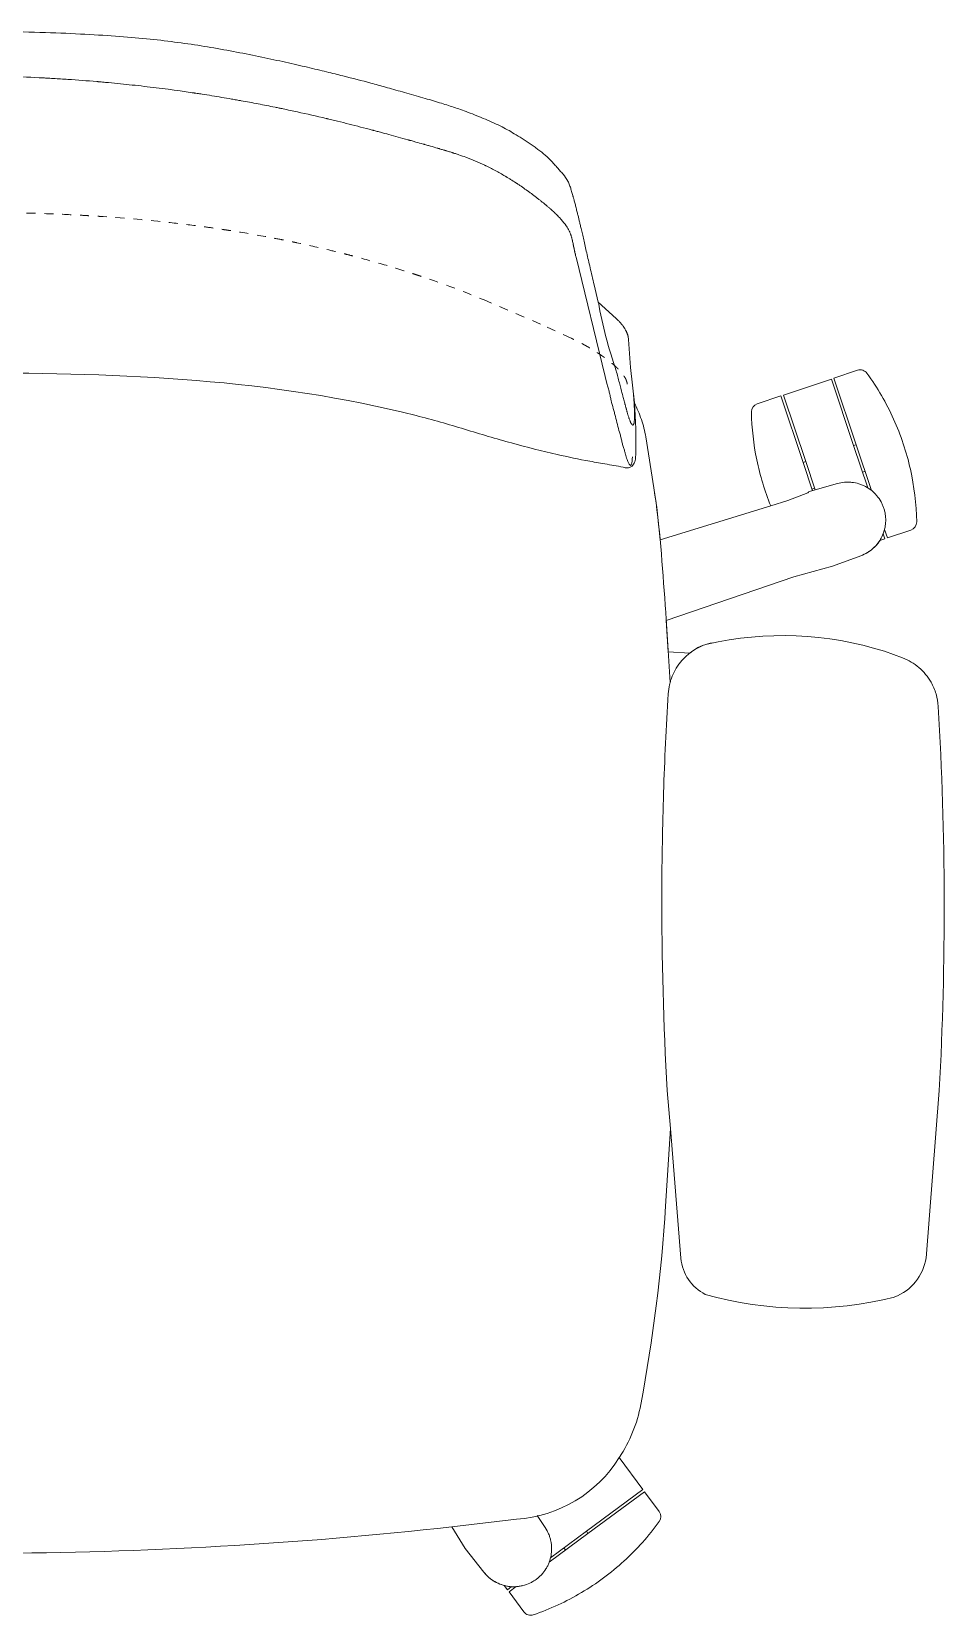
# Model space of a CAD drawing. Header units: inches. Extents: x 29752 to 31446, y 4278 to 5722.
# Drawn here: x 31317.39 to 31330.19, y 4872.55 to 4894.75 of the extents above; entities that cross this region are included whole.
import ezdxf

# ---------------------------------------------------------------- set-up
doc = ezdxf.new("R2010")
doc.units = ezdxf.units.IN
doc.header["$MEASUREMENT"] = 0
doc.linetypes.add('Dash', pattern=[0.25, 0.125, -0.125])
for name, color, linetype, lineweight in [('A-DETL-GENF', 92, 'Continuous', 9), ('A-DETL-GENF-HDLN', 1, 'Dash', 9), ('I-FURN', 30, 'Continuous', 9)]:
    doc.layers.add(name, color=color, linetype=linetype, lineweight=lineweight)

# ---------------------------------------------------------------- blocks, each defined once
blk = doc.blocks.new('Seating-Work_Chair-Teknion-NARM_Around-R2015 - Task Chair_ 4D Arms-6226197-FIRST FLOOR POWER _ SIGNAL')
at = {"layer": 'A-DETL-GENF'}
for p, q in [((-7.399, 10.657), (-7.606, 10.936)), ((-7.5, 10.582), (-7.399, 10.657)), ((-7.375, 10.625), (-7.433, 10.582)), ((-7.332, 10.566), (-7.375, 10.625)), ((-7.961, 10.24), (-8.506, 9.837)), ((-6.785, 10.048), (-7.045, 10.379)), ((-7.981, 10.177), (-8.483, 9.805)), ((-8.167, 10.04), (-8.19, 10.071)), ((-6.598, 9.744), (-6.785, 10.048)), ((-9.298, 9.251), (-8.506, 9.837)), ((-8.483, 9.805), (-9.274, 9.22)), ((-8.506, 9.837), (-8.483, 9.805)), ((-7.794, 9.587), (-7.906, 9.754)), ((-7.504, 9.638), (-6.598, 9.744)), ((-9.504, 9.531), (-9.298, 9.251)), ((-9.274, 9.22), (-8.944, 8.774)), ((-13.248, 5.975), (-13.433, 3.626)), ((-9.661, 4.16), (-9.809, 5.979)), ((-9.594, 5.246), (-9.661, 4.16)), ((-9.617, 3.626), (-9.661, 4.16)), ((-9.657, -2.091), (-9.591, -3.138)), ((-12.919, -2.439), (-12.663, -2.531)), ((-9.935, -2.506), (-9.63, -2.523)), ((-9.63, -2.523), (-9.603, -2.962)), ((-9.603, -2.962), (-11.393, -3.574)), ((-9.591, -3.138), (-9.589, -3.165)), ((-11.937, -3.725), (-12.333, -3.87)), ((-11.393, -3.574), (-11.937, -3.725)), ((-12.706, -4.121), (-13.035, -4.231)), ((-12.666, -4.24), (-12.706, -4.121)), ((-12.599, -4.085), (-12.668, -4.108)), ((-12.668, -4.108), (-12.646, -4.176)), ((-11.069, -4.569), (-9.519, -4.091)), ((-11.309, -4.643), (-11.59, -4.752)), ((-11.309, -4.643), (-11.069, -4.569)), ((-12.484, -4.784), (-12.268, -5.427)), ((-12.429, -4.823), (-12.231, -5.415)), ((-11.629, -4.775), (-12.004, -4.882)), ((-11.559, -5.19), (-11.692, -4.793)), ((-11.647, -4.804), (-11.684, -4.817)), ((-11.654, -4.782), (-11.522, -5.177)), ((-11.629, -4.775), (-11.598, -4.766)), ((-11.59, -4.752), (-11.598, -4.76)), ((-11.598, -4.76), (-11.598, -4.766)), ((-9.43, -4.821), (-9.316, -5.536)), ((-12.356, -5.041), (-12.393, -5.054)), ((-11.559, -5.19), (-11.522, -5.177)), ((-11.247, -6.123), (-11.559, -5.19)), ((-11.522, -5.177), (-11.209, -6.111)), ((-9.177, -5.317), (-9.178, -5.352)), ((-12.268, -5.427), (-12.231, -5.415)), ((-11.956, -6.361), (-12.268, -5.427)), ((-12.231, -5.415), (-11.919, -6.348)), ((-9.178, -5.352), (-9.177, -5.65)), ((-9.177, -5.65), (-9.163, -5.93)), ((-9.156, -6.012), (-9.163, -5.93)), ((-11.919, -6.348), (-11.247, -6.123)), ((-11.209, -6.111), (-10.88, -6)), ((-9.157, -6.012), (-9.104, -6.508)), ((-12.286, -6.471), (-11.956, -6.361)), ((-8.749, -6.381), (-8.772, -6.285)), ((-8.748, -6.384), (-8.338, -8.056)), ((-9.104, -6.508), (-9.075, -6.901)), ((-8.9, -7.197), (-8.651, -7.425)), ((-8.651, -7.425), (-8.591, -7.669))]:
    blk.add_line(p, q, dxfattribs=at)
for centre, radius, start, end in [((-7.701, 10.866), 0.118, 36.508, 108.9497), ((-7.467, 10.08), 0.504, 86.2328, 93.7672), ((-7.464, 10.051), 0.532, 38.1191, 75.6551), ((0.117, -50.691), 60.807, 84.06081, 96.34055), ((-9.409, 9.601), 0.118, 144.0663, 216.508), ((-7.38, 7.8), 1.842, 93.8416, 148.084), ((-7.253, 7.653), 2.029, 146.4529, 169.292), ((12.757, 3.869), 22.393, 169.292, 176.4751), ((-11.546, 1.527), 5.151, 74.2825, 104.1396), ((-12.556, 5.867), 0.7, 110.8294, 171.1706), ((-10.431, 5.928), 0.623, 4.6583, 63.3417), ((-11.237, 1.974), 4.725, 252.4369, 282.9484), ((-10.302, -2.089), 0.556, 282.9484, 311.3514), ((-12.15, -4.369), 0.532, 110.1191, 147.6694), ((-12.009, -4.415), 0.68, 159.4594, 165.077), ((0.379, -3.257), 9.933, 184.8141, 189.0564), ((-12.998, -4.343), 0.118, 108.508, 180.9497), ((-10.917, -5.888), 0.118, 288.508, 0.9497), ((-12.323, -6.359), 0.118, 216.0663, 288.508), ((-14.716, -8.494), 6.158, 9.9945, 19.2562)]:
    blk.add_arc(centre, radius, start, end, dxfattribs=at)
for points in [[(-7.739, 10.978), (-7.977, 10.895), (-8.425, 10.688), (-9.029, 10.242), (-9.357, 9.874), (-9.505, 9.67)], [(-13.433, 3.626), (-13.481, 2.728), (-13.527, 0.933), (-13.471, -0.861), (-13.418, -1.757)], [(-9.589, -3.165), (-9.589, -3.169), (-9.589, -3.172), (-9.589, -3.176)], [(-9.589, -3.176), (-9.549, -3.726), (-9.516, -4.278), (-9.43, -4.821)], [(-13.116, -4.345), (-13.111, -4.597), (-13.053, -5.087), (-12.815, -5.799), (-12.566, -6.225), (-12.419, -6.429)], [(-10.799, -5.886), (-10.803, -5.658), (-10.853, -5.21), (-10.984, -4.78), (-11.069, -4.569)], [(-9.316, -5.536), (-9.302, -5.619), (-9.261, -5.782), (-9.195, -5.936), (-9.157, -6.012)]]:
    blk.add_open_spline(points, degree=3, dxfattribs=at)
for points, knots in [([(-7.906, 9.754), (-7.925, 9.783), (-7.941, 9.813), (-7.961, 9.859), (-7.967, 9.875), (-7.977, 9.908), (-7.981, 9.925), (-7.992, 9.975), (-7.996, 10.008), (-7.996, 10.059), (-7.996, 10.076), (-7.993, 10.11), (-7.991, 10.127), (-7.982, 10.178), (-7.973, 10.21), (-7.955, 10.258), (-7.948, 10.274), (-7.933, 10.304), (-7.924, 10.319), (-7.897, 10.362), (-7.877, 10.389), (-7.842, 10.427), (-7.829, 10.439), (-7.804, 10.461), (-7.791, 10.472), (-7.763, 10.492), (-7.749, 10.501), (-7.72, 10.518), (-7.704, 10.526), (-7.658, 10.548), (-7.626, 10.559), (-7.577, 10.571), (-7.56, 10.575), (-7.526, 10.58), (-7.509, 10.582), (-7.458, 10.584), (-7.424, 10.583), (-7.374, 10.576), (-7.357, 10.572), (-7.324, 10.564), (-7.307, 10.56), (-7.259, 10.543), (-7.228, 10.529), (-7.184, 10.504), (-7.169, 10.494), (-7.142, 10.475), (-7.128, 10.464), (-7.09, 10.431), (-7.067, 10.407), (-7.045, 10.38)], [0, 0, 0, 0, 0.00257976, 0.00257976, 0.00386963, 0.00386963, 0.00515951, 0.00515951, 0.00773927, 0.00773927, 0.00902915, 0.00902915, 0.01031902, 0.01031902, 0.01289878, 0.01289878, 0.01418866, 0.01418866, 0.01547854, 0.01547854, 0.01805829, 0.01805829, 0.01934817, 0.01934817, 0.02063805, 0.02063805, 0.02192793, 0.02192793, 0.0232178, 0.0232178, 0.02579756, 0.02579756, 0.02708744, 0.02708744, 0.02837732, 0.02837732, 0.03095707, 0.03095707, 0.03224695, 0.03224695, 0.03353683, 0.03353683, 0.03611658, 0.03611658, 0.03740646, 0.03740646, 0.03869634, 0.03869634, 0.0412761, 0.0412761, 0.0412761, 0.0412761]), ([(-9.631, -1.936), (-9.602, -1.473), (-9.581, -1.01), (-9.551, -0.083), (-9.543, 0.381), (-9.539, 1.772), (-9.565, 2.7), (-9.617, 3.626)], [0.0063516, 0.0063516, 0.0063516, 0.0063516, 0.2532771, 0.2532771, 0.5002027, 0.5002027, 0.9940538, 0.9940538, 0.9940538, 0.9940538]), ([(-13.418, -1.757), (-13.414, -1.817), (-13.394, -1.934), (-13.312, -2.128), (-13.158, -2.314), (-13.004, -2.406), (-12.919, -2.439)], [0, 0, 0, 0, 0.2, 0.4, 0.7, 1, 1, 1, 1]), ([(-10.248, -2.65), (-10.207, -2.642), (-10.166, -2.63), (-10.088, -2.599), (-10.05, -2.581), (-9.995, -2.548), (-9.977, -2.537), (-9.942, -2.512), (-9.926, -2.5), (-9.877, -2.459), (-9.847, -2.43), (-9.806, -2.381), (-9.792, -2.365), (-9.767, -2.331), (-9.756, -2.313), (-9.723, -2.259), (-9.704, -2.222), (-9.679, -2.163), (-9.672, -2.143), (-9.659, -2.102), (-9.654, -2.082), (-9.64, -2.02), (-9.634, -1.978), (-9.631, -1.936)], [0, 0, 0, 0, 0.00320621, 0.00320621, 0.00641241, 0.00641241, 0.00801552, 0.00801552, 0.00961862, 0.00961862, 0.01282483, 0.01282483, 0.01442793, 0.01442793, 0.01603103, 0.01603103, 0.01923724, 0.01923724, 0.02084034, 0.02084034, 0.02244345, 0.02244345, 0.02564965, 0.02564965, 0.02564965, 0.02564965]), ([(-12.004, -4.882), (-12.037, -4.891), (-12.07, -4.897), (-12.121, -4.902), (-12.138, -4.902), (-12.172, -4.902), (-12.189, -4.901), (-12.24, -4.895), (-12.273, -4.889), (-12.322, -4.874), (-12.338, -4.868), (-12.37, -4.855), (-12.385, -4.847), (-12.43, -4.823), (-12.458, -4.805), (-12.498, -4.772), (-12.511, -4.761), (-12.535, -4.737), (-12.547, -4.725), (-12.579, -4.686), (-12.599, -4.658), (-12.624, -4.613), (-12.631, -4.597), (-12.645, -4.566), (-12.651, -4.55), (-12.661, -4.518), (-12.666, -4.502), (-12.673, -4.468), (-12.676, -4.452), (-12.682, -4.401), (-12.683, -4.367), (-12.679, -4.316), (-12.677, -4.299), (-12.672, -4.265), (-12.668, -4.249), (-12.655, -4.199), (-12.643, -4.168), (-12.621, -4.122), (-12.613, -4.107), (-12.595, -4.077), (-12.585, -4.063), (-12.555, -4.023), (-12.532, -3.998), (-12.494, -3.963), (-12.48, -3.952), (-12.453, -3.932), (-12.439, -3.923), (-12.396, -3.897), (-12.365, -3.882), (-12.333, -3.87)], [0, 0, 0, 0, 0.00257976, 0.00257976, 0.00386963, 0.00386963, 0.00515951, 0.00515951, 0.00773927, 0.00773927, 0.00902915, 0.00902915, 0.01031902, 0.01031902, 0.01289878, 0.01289878, 0.01418866, 0.01418866, 0.01547854, 0.01547854, 0.01805829, 0.01805829, 0.01934817, 0.01934817, 0.02063805, 0.02063805, 0.02192793, 0.02192793, 0.0232178, 0.0232178, 0.02579756, 0.02579756, 0.02708744, 0.02708744, 0.02837732, 0.02837732, 0.03095707, 0.03095707, 0.03224695, 0.03224695, 0.03353683, 0.03353683, 0.03611658, 0.03611658, 0.03740646, 0.03740646, 0.03869634, 0.03869634, 0.0412761, 0.0412761, 0.0412761, 0.0412761]), ([(-9.029, -5.104), (-9.046, -5.1), (-9.068, -5.101), (-9.118, -5.117), (-9.136, -5.138), (-9.158, -5.173), (-9.162, -5.188), (-9.174, -5.236), (-9.176, -5.27), (-9.177, -5.317)], [0, 0, 0, 0, 0.196897, 0.196897, 0.527255, 0.527255, 0.95555, 0.95555, 1.969177, 1.969177, 1.969177, 1.969177]), ([(-6.776, -5.644), (-6.997, -5.575), (-7.221, -5.509), (-7.652, -5.391), (-7.862, -5.338), (-8.224, -5.255), (-8.377, -5.224), (-8.612, -5.18), (-8.693, -5.166), (-8.859, -5.138), (-8.945, -5.123), (-9.029, -5.104)], [0, 0, 0, 0, 0.694227, 0.694227, 1.409827, 1.409827, 1.906532, 1.906532, 2.160196, 2.160196, 2.418857, 2.418857, 2.418857, 2.418857]), ([(-8.772, -6.285), (-8.774, -6.275), (-8.777, -6.265), (-8.783, -6.244), (-8.786, -6.234), (-8.792, -6.213), (-8.794, -6.203), (-8.8, -6.183), (-8.802, -6.173), (-8.807, -6.154), (-8.809, -6.144), (-8.814, -6.124), (-8.816, -6.114), (-8.822, -6.085), (-8.826, -6.066), (-8.84, -6.009), (-8.856, -5.952), (-8.871, -5.896), (-8.881, -5.858), (-8.886, -5.84), (-8.9, -5.784), (-8.909, -5.747), (-8.928, -5.674), (-8.938, -5.637), (-8.954, -5.583), (-8.959, -5.565), (-8.966, -5.538), (-8.968, -5.529), (-8.972, -5.512), (-8.974, -5.503), (-8.979, -5.476), (-8.983, -5.459), (-8.993, -5.423), (-9, -5.405), (-9.008, -5.379), (-9.011, -5.371), (-9.016, -5.354), (-9.018, -5.346), (-9.024, -5.322), (-9.027, -5.308), (-9.037, -5.266), (-9.046, -5.242), (-9.058, -5.211), (-9.062, -5.202), (-9.069, -5.185), (-9.073, -5.178), (-9.082, -5.158), (-9.088, -5.149), (-9.103, -5.132), (-9.111, -5.136), (-9.123, -5.174), (-9.127, -5.208), (-9.128, -5.256)], [0, 0, 0, 0, 0.015625, 0.015625, 0.03125, 0.03125, 0.046875, 0.046875, 0.0625, 0.0625, 0.078125, 0.078125, 0.09375, 0.09375, 0.125, 0.125, 0.1875, 0.21875, 0.21875, 0.25, 0.25, 0.3125, 0.3125, 0.375, 0.375, 0.40625, 0.40625, 0.421875, 0.421875, 0.4375, 0.4375, 0.46875, 0.46875, 0.5, 0.5, 0.515625, 0.515625, 0.53125, 0.53125, 0.5625, 0.5625, 0.625, 0.625, 0.65625, 0.65625, 0.6875, 0.6875, 0.75, 0.75, 0.875, 0.875, 1, 1, 1, 1]), ([(-9.145, -6.124), (-9.146, -6.1), (-9.148, -6.077), (-9.15, -6.046), (-9.151, -6.036), (-9.152, -6.022), (-9.152, -6.015), (-9.153, -6.007), (-9.153, -6.004), (-9.153, -6.002), (-9.153, -6.001), (-9.153, -6), (-9.153, -6), (-9.154, -5.982), (-9.155, -5.965), (-9.156, -5.941), (-9.157, -5.93), (-9.157, -5.917), (-9.157, -5.911), (-9.157, -5.908), (-9.157, -5.907), (-9.157, -5.906), (-9.158, -5.877), (-9.159, -5.853), (-9.159, -5.822), (-9.159, -5.812), (-9.158, -5.798), (-9.158, -5.792), (-9.158, -5.785), (-9.157, -5.782), (-9.157, -5.78), (-9.157, -5.779), (-9.157, -5.779), (-9.157, -5.778), (-9.157, -5.778), (-9.156, -5.762), (-9.155, -5.749), (-9.152, -5.733), (-9.151, -5.728), (-9.149, -5.722), (-9.149, -5.72), (-9.148, -5.717), (-9.147, -5.716), (-9.147, -5.714), (-9.147, -5.714), (-9.147, -5.713), (-9.146, -5.713), (-9.146, -5.713), (-9.146, -5.713), (-9.145, -5.71), (-9.144, -5.708), (-9.141, -5.705), (-9.141, -5.704), (-9.139, -5.703), (-9.139, -5.703), (-9.138, -5.703), (-9.138, -5.702), (-9.137, -5.702), (-9.137, -5.702), (-9.137, -5.702), (-9.136, -5.702), (-9.134, -5.702), (-9.131, -5.703), (-9.129, -5.703), (-9.128, -5.705), (-9.127, -5.705), (-9.126, -5.706), (-9.126, -5.706), (-9.126, -5.706), (-9.126, -5.706), (-9.122, -5.71), (-9.117, -5.716), (-9.11, -5.729), (-9.107, -5.734), (-9.103, -5.742), (-9.101, -5.746), (-9.099, -5.752), (-9.098, -5.755), (-9.097, -5.756), (-9.097, -5.757), (-9.097, -5.757), (-9.097, -5.757), (-9.097, -5.757), (-9.097, -5.757), (-9.097, -5.757), (-9.094, -5.765), (-9.09, -5.773), (-9.085, -5.787), (-9.083, -5.794), (-9.08, -5.802), (-9.079, -5.807), (-9.078, -5.809), (-9.077, -5.81), (-9.077, -5.811), (-9.077, -5.811), (-9.077, -5.811), (-9.077, -5.811), (-9.077, -5.811), (-9.073, -5.823), (-9.069, -5.836), (-9.063, -5.856), (-9.06, -5.867), (-9.056, -5.88), (-9.054, -5.887), (-9.053, -5.89), (-9.053, -5.892), (-9.053, -5.893), (-9.052, -5.893), (-9.052, -5.894), (-9.052, -5.894), (-9.052, -5.894), (-9.051, -5.9), (-9.048, -5.908), (-9.045, -5.921), (-9.043, -5.926), (-9.041, -5.934), (-9.04, -5.938), (-9.039, -5.943), (-9.038, -5.945), (-9.038, -5.946), (-9.038, -5.947), (-9.038, -5.947), (-9.038, -5.948), (-9.038, -5.948), (-9.038, -5.948), (-9.036, -5.953), (-9.034, -5.96), (-9.032, -5.969), (-9.031, -5.972), (-9.031, -5.975), (-9.03, -5.976), (-9.029, -5.982), (-9.027, -5.99), (-9.024, -5.999), (-9.023, -6.004), (-9.022, -6.006), (-9.022, -6.007), (-9.022, -6.007), (-9.022, -6.008), (-9.022, -6.008), (-9.016, -6.03), (-9.01, -6.052), (-9.002, -6.085), (-8.999, -6.096), (-8.994, -6.113), (-8.992, -6.121), (-8.99, -6.131), (-8.988, -6.136), (-8.988, -6.139), (-8.987, -6.14), (-8.987, -6.14), (-8.987, -6.141), (-8.987, -6.141), (-8.987, -6.141), (-8.974, -6.191), (-8.96, -6.243), (-8.932, -6.35), (-8.917, -6.406), (-8.902, -6.463)], [0, 0, 0, 0, 0.03125, 0.03125, 0.046875, 0.046875, 0.054687, 0.058594, 0.060547, 0.061523, 0.062012, 0.062012, 0.0625, 0.0625, 0.09375, 0.09375, 0.109375, 0.117187, 0.121094, 0.123047, 0.123047, 0.125, 0.125, 0.1875, 0.1875, 0.21875, 0.21875, 0.234375, 0.242187, 0.246094, 0.248047, 0.249023, 0.249512, 0.249512, 0.25, 0.25, 0.3125, 0.3125, 0.34375, 0.34375, 0.359375, 0.359375, 0.367188, 0.371094, 0.373047, 0.374023, 0.374512, 0.374512, 0.375, 0.375, 0.40625, 0.40625, 0.421875, 0.421875, 0.429688, 0.433594, 0.435547, 0.436523, 0.436523, 0.4375, 0.4375, 0.46875, 0.46875, 0.484375, 0.492188, 0.496094, 0.498047, 0.499023, 0.499023, 0.5, 0.5, 0.5625, 0.5625, 0.59375, 0.59375, 0.609375, 0.617188, 0.621094, 0.623047, 0.624023, 0.624512, 0.624756, 0.624878, 0.624878, 0.625, 0.625, 0.65625, 0.65625, 0.671875, 0.679688, 0.683594, 0.685547, 0.686523, 0.687012, 0.687256, 0.687378, 0.687378, 0.6875, 0.6875, 0.71875, 0.71875, 0.734375, 0.742188, 0.746094, 0.748047, 0.749023, 0.749512, 0.749756, 0.749878, 0.749878, 0.75, 0.75, 0.765625, 0.765625, 0.773438, 0.773438, 0.777344, 0.779297, 0.780273, 0.780762, 0.781006, 0.781128, 0.781189, 0.781189, 0.78125, 0.78125, 0.789063, 0.792969, 0.794922, 0.794922, 0.796875, 0.796875, 0.804688, 0.808594, 0.810547, 0.811523, 0.812012, 0.812256, 0.812256, 0.8125, 0.8125, 0.84375, 0.84375, 0.859375, 0.859375, 0.867188, 0.871094, 0.873047, 0.874023, 0.874512, 0.874756, 0.874878, 0.874878, 0.875, 0.875, 0.9375, 0.9375, 1, 1, 1, 1]), ([(0.117, -6.433), (-1.963, -6.433), (-4.081, -6.35), (-6.324, -5.777), (-6.551, -5.714), (-6.776, -5.644)], [0, 0, 0, 0, 6.243804, 6.243804, 6.950845, 6.950845, 6.950845, 6.950845]), ([(-9.075, -6.901), (-9.074, -6.911), (-9.072, -6.929), (-9.068, -6.947), (-9.065, -6.956), (-9.063, -6.965), (-9.059, -6.976), (-9.056, -6.986), (-9.052, -6.996), (-9.048, -7.006), (-9.044, -7.014), (-9.039, -7.024), (-9.032, -7.037), (-9.025, -7.049), (-9.018, -7.061), (-9.012, -7.069), (-9.006, -7.078), (-8.998, -7.09), (-8.989, -7.102), (-8.98, -7.114), (-8.97, -7.125), (-8.952, -7.145), (-8.929, -7.17), (-8.908, -7.19), (-8.9, -7.197)], [0, 0, 0, 0, 0.063492, 0.126984, 0.15873, 0.190476, 0.222222, 0.253968, 0.285714, 0.31746, 0.349206, 0.380952, 0.412698, 0.47619, 0.507937, 0.539683, 0.571429, 0.603175, 0.666667, 0.698413, 0.730159, 0.793651, 0.920635, 1, 1, 1, 1]), ([(-8.591, -7.669), (-8.572, -7.753), (-8.535, -7.91), (-8.487, -8.119), (-8.452, -8.274), (-8.427, -8.384), (-8.41, -8.458), (-8.396, -8.518), (-8.384, -8.566), (-8.374, -8.61), (-8.361, -8.66), (-8.347, -8.717), (-8.333, -8.774), (-8.321, -8.823), (-8.311, -8.857), (-8.306, -8.876), (-8.302, -8.89), (-8.297, -8.905), (-8.292, -8.924), (-8.282, -8.959), (-8.268, -9.008), (-8.249, -9.067), (-8.217, -9.14), (-8.17, -9.203), (-8.124, -9.256), (-8.098, -9.286), (-8.078, -9.308), (-8.058, -9.331), (-8.031, -9.361), (-7.984, -9.414), (-7.91, -9.486), (-7.823, -9.554), (-7.75, -9.606), (-7.695, -9.644), (-7.64, -9.682), (-7.564, -9.731), (-7.469, -9.788), (-7.375, -9.844), (-7.28, -9.895), (-7.159, -9.95), (-7.037, -10.002), (-6.914, -10.052), (-6.793, -10.098), (-6.694, -10.134), (-6.597, -10.167), (-6.5, -10.199), (-6.4, -10.229), (-6.282, -10.264), (-6.119, -10.312), (-5.941, -10.362), (-5.781, -10.407), (-5.665, -10.44), (-5.561, -10.469), (-5.361, -10.523), (-5.147, -10.579), (-4.847, -10.653), (-4.576, -10.718), (-4.269, -10.788), (-3.821, -10.885), (-3.215, -11.003), (-2.487, -11.107), (-1.766, -11.167), (-1.057, -11.201), (-0.643, -11.213), (-0.422, -11.218)], [0, 0, 0, 0, 0.015625, 0.03125, 0.046875, 0.054688, 0.0625, 0.070312, 0.078125, 0.085938, 0.09375, 0.101562, 0.109375, 0.117188, 0.121094, 0.123047, 0.125, 0.126953, 0.128906, 0.132812, 0.140625, 0.148438, 0.15625, 0.171875, 0.179688, 0.183594, 0.1875, 0.191406, 0.195312, 0.203125, 0.21875, 0.234375, 0.242188, 0.25, 0.257812, 0.265625, 0.28125, 0.296875, 0.3125, 0.328125, 0.34375, 0.359375, 0.375, 0.390625, 0.40625, 0.421875, 0.4375, 0.453125, 0.46875, 0.5, 0.515625, 0.53125, 0.546875, 0.5625, 0.625, 0.65625, 0.6875, 0.71875, 0.75, 0.8125, 0.875, 0.9375, 0.96875, 1, 1, 1, 1]), ([(-8.338, -8.056), (-8.336, -8.062), (-8.334, -8.073), (-8.331, -8.089), (-8.329, -8.096), (-8.328, -8.101), (-8.327, -8.104), (-8.324, -8.118), (-8.321, -8.132), (-8.318, -8.145), (-8.317, -8.151), (-8.316, -8.153), (-8.316, -8.154), (-8.316, -8.155), (-8.316, -8.155), (-8.316, -8.155), (-8.316, -8.156), (-8.316, -8.156), (-8.316, -8.156), (-8.314, -8.165), (-8.311, -8.177), (-8.308, -8.191), (-8.307, -8.197), (-8.306, -8.2), (-8.306, -8.202), (-8.306, -8.203), (-8.306, -8.203), (-8.305, -8.203), (-8.305, -8.203), (-8.305, -8.203), (-8.305, -8.203), (-8.305, -8.205), (-8.304, -8.21), (-8.302, -8.221), (-8.3, -8.228), (-8.298, -8.238), (-8.297, -8.244), (-8.297, -8.247), (-8.296, -8.248), (-8.296, -8.249), (-8.296, -8.249), (-8.296, -8.249), (-8.296, -8.249), (-8.296, -8.25), (-8.294, -8.259), (-8.292, -8.267), (-8.29, -8.278), (-8.289, -8.284), (-8.288, -8.289), (-8.287, -8.292), (-8.287, -8.293), (-8.287, -8.294), (-8.286, -8.294), (-8.286, -8.295), (-8.286, -8.295), (-8.286, -8.295), (-8.285, -8.303), (-8.283, -8.31), (-8.28, -8.321), (-8.278, -8.327), (-8.277, -8.333), (-8.276, -8.336), (-8.275, -8.337), (-8.275, -8.338), (-8.275, -8.338), (-8.275, -8.339), (-8.273, -8.346), (-8.271, -8.354), (-8.267, -8.364), (-8.265, -8.37), (-8.263, -8.376), (-8.262, -8.379), (-8.261, -8.38), (-8.261, -8.381), (-8.258, -8.389), (-8.255, -8.396), (-8.25, -8.407), (-8.248, -8.413), (-8.245, -8.419), (-8.243, -8.422), (-8.243, -8.423), (-8.242, -8.424), (-8.242, -8.425), (-8.235, -8.439), (-8.227, -8.453), (-8.214, -8.475), (-8.21, -8.482), (-8.202, -8.493), (-8.198, -8.499), (-8.194, -8.505), (-8.191, -8.508), (-8.19, -8.51), (-8.19, -8.511), (-8.189, -8.511), (-8.189, -8.512), (-8.179, -8.526), (-8.168, -8.54), (-8.149, -8.562), (-8.143, -8.57), (-8.133, -8.582), (-8.127, -8.588), (-8.121, -8.595), (-8.118, -8.598), (-8.116, -8.6), (-8.115, -8.601), (-8.115, -8.602), (-8.115, -8.602), (-8.115, -8.602), (-8.101, -8.616), (-8.087, -8.631), (-8.064, -8.654), (-8.056, -8.662), (-8.043, -8.674), (-8.037, -8.68), (-8.029, -8.687), (-8.025, -8.691), (-8.023, -8.693), (-8.022, -8.694), (-8.022, -8.694), (-8.022, -8.694), (-8.022, -8.694), (-8.006, -8.709), (-7.989, -8.724), (-7.962, -8.748), (-7.952, -8.756), (-7.937, -8.769), (-7.93, -8.775), (-7.92, -8.783), (-7.916, -8.787), (-7.913, -8.789), (-7.912, -8.79), (-7.912, -8.79), (-7.911, -8.791), (-7.891, -8.807), (-7.871, -8.824), (-7.839, -8.849), (-7.828, -8.858), (-7.811, -8.871), (-7.802, -8.878), (-7.792, -8.886), (-7.787, -8.89), (-7.785, -8.892), (-7.783, -8.893), (-7.783, -8.893), (-7.759, -8.912), (-7.736, -8.929), (-7.7, -8.955), (-7.688, -8.964), (-7.67, -8.977), (-7.661, -8.984), (-7.651, -8.991), (-7.646, -8.995), (-7.643, -8.997), (-7.642, -8.998), (-7.616, -9.016), (-7.592, -9.032), (-7.555, -9.058), (-7.537, -9.07), (-7.514, -9.085), (-7.503, -9.092), (-7.497, -9.096), (-7.495, -9.098), (-7.493, -9.099), (-7.493, -9.099), (-7.468, -9.115), (-7.443, -9.131), (-7.406, -9.154), (-7.387, -9.166), (-7.366, -9.179), (-7.355, -9.185), (-7.349, -9.189), (-7.346, -9.19), (-7.345, -9.191), (-7.344, -9.192), (-7.344, -9.192), (-7.298, -9.219), (-7.252, -9.245), (-7.181, -9.284), (-7.157, -9.296), (-7.12, -9.315), (-7.102, -9.324), (-7.08, -9.334), (-7.07, -9.34), (-7.064, -9.342), (-7.062, -9.343), (-7.06, -9.344), (-7.06, -9.344), (-7.059, -9.345), (-6.975, -9.385), (-6.886, -9.422), (-6.793, -9.456)], [0, 0, 0, 0, 0.015625, 0.023438, 0.027344, 0.027344, 0.03125, 0.03125, 0.046875, 0.054688, 0.058594, 0.060547, 0.061523, 0.062012, 0.062256, 0.062378, 0.062439, 0.062439, 0.0625, 0.0625, 0.078125, 0.085938, 0.089844, 0.091797, 0.092773, 0.093262, 0.093506, 0.093628, 0.093689, 0.093689, 0.09375, 0.09375, 0.109375, 0.109375, 0.117188, 0.121094, 0.123047, 0.124023, 0.124512, 0.124756, 0.124878, 0.124939, 0.124939, 0.125, 0.125, 0.140625, 0.140625, 0.148438, 0.152344, 0.154297, 0.155273, 0.155762, 0.156006, 0.156128, 0.156128, 0.15625, 0.15625, 0.171875, 0.171875, 0.179688, 0.183594, 0.185547, 0.186523, 0.187012, 0.187012, 0.1875, 0.1875, 0.203125, 0.203125, 0.210938, 0.214844, 0.216797, 0.216797, 0.21875, 0.21875, 0.234375, 0.234375, 0.242188, 0.246094, 0.248047, 0.249023, 0.249023, 0.25, 0.25, 0.28125, 0.28125, 0.296875, 0.296875, 0.304688, 0.308594, 0.310547, 0.311523, 0.312012, 0.312012, 0.3125, 0.3125, 0.34375, 0.34375, 0.359375, 0.359375, 0.367188, 0.371094, 0.373047, 0.374023, 0.374512, 0.374756, 0.374756, 0.375, 0.375, 0.40625, 0.40625, 0.421875, 0.421875, 0.429688, 0.433594, 0.435547, 0.436523, 0.437012, 0.437256, 0.437256, 0.4375, 0.4375, 0.46875, 0.46875, 0.484375, 0.484375, 0.492188, 0.496094, 0.498047, 0.499023, 0.499512, 0.499512, 0.5, 0.5, 0.53125, 0.53125, 0.546875, 0.546875, 0.554688, 0.558594, 0.560547, 0.561523, 0.561523, 0.5625, 0.5625, 0.59375, 0.59375, 0.609375, 0.609375, 0.617188, 0.621094, 0.623047, 0.623047, 0.625, 0.625, 0.65625, 0.65625, 0.671875, 0.679688, 0.683594, 0.685547, 0.686523, 0.686523, 0.6875, 0.6875, 0.71875, 0.71875, 0.734375, 0.742188, 0.746094, 0.748047, 0.749023, 0.749512, 0.749512, 0.75, 0.75, 0.8125, 0.8125, 0.84375, 0.84375, 0.859375, 0.867188, 0.871094, 0.873047, 0.874023, 0.874512, 0.874512, 0.875, 0.875, 1, 1, 1, 1]), ([(-6.793, -9.456), (-6.76, -9.469), (-6.727, -9.48), (-6.679, -9.497), (-6.655, -9.505), (-6.626, -9.514), (-6.611, -9.519), (-6.604, -9.521), (-6.6, -9.522), (-6.599, -9.523), (-6.598, -9.523), (-6.597, -9.523), (-6.581, -9.528), (-6.558, -9.536), (-6.528, -9.545), (-6.513, -9.549), (-6.505, -9.552), (-6.501, -9.553), (-6.499, -9.554), (-6.498, -9.554), (-6.498, -9.554), (-6.497, -9.554), (-6.483, -9.558), (-6.459, -9.565), (-6.429, -9.574), (-6.413, -9.579), (-6.405, -9.581), (-6.401, -9.582), (-6.399, -9.583), (-6.398, -9.583), (-6.397, -9.583), (-6.364, -9.593), (-6.314, -9.608), (-6.254, -9.625), (-6.223, -9.633), (-6.208, -9.638), (-6.201, -9.64), (-6.197, -9.641), (-6.195, -9.641), (-6.194, -9.642), (-6.193, -9.642), (-6.162, -9.651), (-6.129, -9.66), (-6.075, -9.675), (-6.048, -9.683), (-6.014, -9.692), (-5.997, -9.697), (-5.988, -9.699), (-5.984, -9.701), (-5.982, -9.701), (-5.981, -9.701), (-5.98, -9.702), (-5.98, -9.702), (-5.887, -9.728), (-5.799, -9.752), (-5.673, -9.786), (-5.633, -9.797), (-5.574, -9.813), (-5.545, -9.821), (-5.512, -9.83), (-5.495, -9.834), (-5.487, -9.836), (-5.483, -9.837), (-5.481, -9.838), (-5.48, -9.838), (-5.48, -9.838), (-5.479, -9.838), (-5.479, -9.838), (-5.371, -9.867), (-5.263, -9.895), (-5.102, -9.935), (-5.048, -9.949), (-4.967, -9.968), (-4.926, -9.978), (-4.879, -9.99), (-4.856, -9.995), (-4.844, -9.998), (-4.838, -9.999), (-4.835, -10), (-4.833, -10), (-4.833, -10.001), (-4.832, -10.001), (-4.832, -10.001), (-4.698, -10.033), (-4.564, -10.063), (-4.363, -10.107), (-4.296, -10.121), (-4.22, -10.137), (-4.207, -10.14), (-4.195, -10.142), (-4.189, -10.143), (-4.188, -10.144), (-4.186, -10.144), (-4.182, -10.145), (-4.159, -10.15), (-4.097, -10.162), (-4.038, -10.174), (-3.92, -10.198), (-3.84, -10.213), (-3.721, -10.235), (-3.676, -10.243), (-3.629, -10.252), (-3.622, -10.253), (-3.617, -10.254), (-3.614, -10.254), (-3.599, -10.257), (-3.565, -10.263), (-3.438, -10.285), (-3.323, -10.305), (-3.185, -10.327), (-3.116, -10.338), (-3.035, -10.35), (-2.995, -10.356), (-2.975, -10.359), (-2.965, -10.36), (-2.96, -10.361), (-2.957, -10.361), (-2.956, -10.362), (-2.955, -10.362), (-2.955, -10.362), (-2.729, -10.395), (-2.505, -10.425), (-2.17, -10.464), (-2.059, -10.476), (-1.892, -10.492), (-1.809, -10.5), (-1.712, -10.509), (-1.664, -10.514), (-1.64, -10.516), (-1.628, -10.517), (-1.622, -10.517), (-1.619, -10.518), (-1.617, -10.518), (-1.616, -10.518), (-1.616, -10.518), (-1.616, -10.518), (-1.481, -10.529), (-1.346, -10.54), (-1.144, -10.553), (-1.076, -10.557), (-0.975, -10.563), (-0.925, -10.566), (-0.866, -10.569), (-0.837, -10.571), (-0.822, -10.571), (-0.815, -10.572), (-0.811, -10.572), (-0.809, -10.572), (-0.808, -10.572), (-0.808, -10.572), (-0.497, -10.587), (-0.189, -10.595), (0.117, -10.595)], [0, 0, 0, 0, 0.03125, 0.03125, 0.046875, 0.054688, 0.058594, 0.060547, 0.061523, 0.062012, 0.062012, 0.0625, 0.0625, 0.078125, 0.085938, 0.089844, 0.091797, 0.092773, 0.093262, 0.093506, 0.093506, 0.09375, 0.09375, 0.109375, 0.117188, 0.121094, 0.123047, 0.124023, 0.124512, 0.124512, 0.125, 0.125, 0.15625, 0.171875, 0.179688, 0.183594, 0.185547, 0.186523, 0.187012, 0.187012, 0.1875, 0.1875, 0.21875, 0.21875, 0.234375, 0.242188, 0.246094, 0.248047, 0.249023, 0.249512, 0.249756, 0.249756, 0.25, 0.25, 0.3125, 0.3125, 0.34375, 0.34375, 0.359375, 0.367188, 0.371094, 0.373047, 0.374023, 0.374512, 0.374756, 0.374878, 0.374878, 0.375, 0.375, 0.4375, 0.4375, 0.46875, 0.46875, 0.484375, 0.492188, 0.496094, 0.498047, 0.499023, 0.499512, 0.499756, 0.499878, 0.499878, 0.5, 0.5, 0.5625, 0.5625, 0.59375, 0.59375, 0.597656, 0.599609, 0.599609, 0.600098, 0.600098, 0.600586, 0.601562, 0.609375, 0.625, 0.625, 0.65625, 0.65625, 0.671875, 0.673828, 0.674805, 0.674805, 0.675781, 0.675781, 0.679687, 0.6875, 0.71875, 0.71875, 0.734375, 0.742187, 0.746094, 0.748047, 0.749023, 0.749512, 0.749756, 0.749878, 0.749878, 0.75, 0.75, 0.8125, 0.8125, 0.84375, 0.84375, 0.859375, 0.867188, 0.871094, 0.873047, 0.874023, 0.874512, 0.874756, 0.874878, 0.874939, 0.874939, 0.875, 0.875, 0.90625, 0.90625, 0.921875, 0.921875, 0.929688, 0.933594, 0.935547, 0.936523, 0.937012, 0.937256, 0.937378, 0.937378, 0.9375, 0.9375, 1, 1, 1, 1])]:
    blk.add_open_spline(points, degree=3, knots=knots, dxfattribs=at)
at = {"layer": 'A-DETL-GENF-HDLN'}
for p, q in [((-8.272, -6.92), (-7.841, -7.118)), ((-7.841, -7.118), (-7.048, -7.457))]:
    blk.add_line(p, q, dxfattribs=at)
for points, degree, knots in [([(-9.057, -6.276), (-9.056, -6.29), (-9.049, -6.32), (-9.032, -6.361), (-8.999, -6.413), (-8.944, -6.475), (-8.89, -6.527), (-8.84, -6.57), (-8.788, -6.611), (-8.739, -6.648), (-8.695, -6.679), (-8.648, -6.71), (-8.601, -6.741), (-8.552, -6.771), (-8.494, -6.805), (-8.425, -6.843), (-8.366, -6.874), (-8.32, -6.897), (-8.288, -6.912), (-8.272, -6.92)], 5, [0, 0, 0, 0, 0, 0, 0.125, 0.25, 0.3125, 0.375, 0.4375, 0.5, 0.5625, 0.625, 0.65625, 0.6875, 0.75, 0.8125, 0.875, 0.9375, 1, 1, 1, 1, 1, 1]), ([(0.117, -8.683), (-0.206, -8.683), (-0.521, -8.678), (-0.977, -8.664), (-1.126, -8.657), (-1.346, -8.647), (-1.419, -8.643), (-1.527, -8.636), (-1.581, -8.633), (-1.643, -8.629), (-1.674, -8.627), (-1.69, -8.626), (-1.697, -8.625), (-1.701, -8.625), (-1.703, -8.625), (-1.704, -8.625), (-1.704, -8.625), (-2.028, -8.603), (-2.341, -8.575), (-2.795, -8.524), (-2.943, -8.506), (-3.161, -8.477), (-3.233, -8.467), (-3.34, -8.451), (-3.394, -8.443), (-3.455, -8.434), (-3.486, -8.429), (-3.501, -8.427), (-3.509, -8.426), (-3.513, -8.425), (-3.515, -8.425), (-3.516, -8.425), (-3.516, -8.424), (-3.673, -8.4), (-3.826, -8.374), (-4.051, -8.332), (-4.125, -8.318), (-4.236, -8.297), (-4.29, -8.286), (-4.354, -8.272), (-4.385, -8.266), (-4.401, -8.263), (-4.409, -8.261), (-4.413, -8.26), (-4.415, -8.26), (-4.416, -8.26), (-4.416, -8.259), (-4.572, -8.227), (-4.724, -8.192), (-4.947, -8.139), (-5.02, -8.121), (-5.129, -8.093), (-5.184, -8.079), (-5.246, -8.062), (-5.278, -8.054), (-5.293, -8.05), (-5.301, -8.048), (-5.304, -8.047), (-5.307, -8.046), (-5.308, -8.046), (-5.461, -8.004), (-5.611, -7.961), (-5.831, -7.895), (-5.903, -7.872), (-6.011, -7.838), (-6.064, -7.82), (-6.126, -7.8), (-6.157, -7.79), (-6.173, -7.784), (-6.18, -7.782), (-6.184, -7.781), (-6.186, -7.78), (-6.187, -7.78), (-6.482, -7.68), (-6.769, -7.573), (-7.048, -7.457)], 3, [0, 0, 0, 0, 0.125, 0.125, 0.1875, 0.1875, 0.21875, 0.21875, 0.234375, 0.242188, 0.246094, 0.248047, 0.249023, 0.249512, 0.249756, 0.249756, 0.25, 0.25, 0.375, 0.375, 0.4375, 0.4375, 0.46875, 0.46875, 0.484375, 0.492188, 0.496094, 0.498047, 0.499023, 0.499512, 0.499756, 0.499756, 0.5, 0.5, 0.5625, 0.5625, 0.59375, 0.59375, 0.609375, 0.617188, 0.621094, 0.623047, 0.624023, 0.624512, 0.624756, 0.624756, 0.625, 0.625, 0.6875, 0.6875, 0.71875, 0.71875, 0.734375, 0.742188, 0.746094, 0.748047, 0.749023, 0.749512, 0.749512, 0.75, 0.75, 0.8125, 0.8125, 0.84375, 0.84375, 0.859375, 0.867188, 0.871094, 0.873047, 0.874023, 0.874512, 0.874512, 0.875, 0.875, 1, 1, 1, 1])]:
    blk.add_open_spline(points, degree=degree, knots=knots, dxfattribs=at)

msp = doc.modelspace()

# ---------------------------------------------------------------- block references
at = {"layer": 'I-FURN', "rotation": 180}
msp.add_blockref('Seating-Work_Chair-Teknion-NARM_Around-R2015 - Task Chair_ 4D Arms-6226197-FIRST FLOOR POWER _ SIGNAL', (31316.685, 4883.534), dxfattribs=at)

doc.saveas('drawing.dxf')
